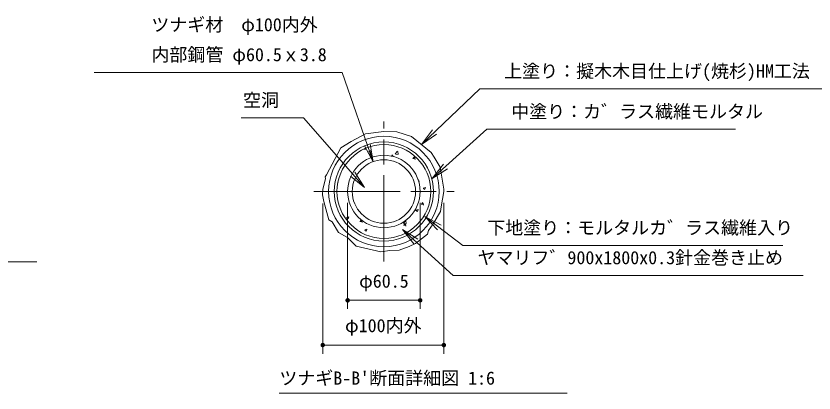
# Model space of a CAD drawing. Units: millimetres at full size, sheet at 1:30; details may follow other scales. Extents: x 0 to 12600, y 0 to 8910.
# Drawn here: x 5806 to 9133, y 2872 to 4446 of the extents above; entities that cross this region are included whole.
import ezdxf
from ezdxf.enums import TextEntityAlignment as Align

# ---------------------------------------------------------------- set-up
doc = ezdxf.new("R2010")
doc.units = ezdxf.units.MM
doc.header["$LTSCALE"] = 30
doc.linetypes.add('CHAIN', pattern=[18.5, 12, -1.5, 3.5, -1.5])
for name, color, linetype, lineweight in [('D-BMK', 2, 'CHAIN', 13), ('D-STR', 1, 'Continuous', 13), ('D-STR-DIM', 7, 'Continuous', 13), ('D-STR-HTXT', 7, 'Continuous', 13), ('D-STR-TXT', 7, 'Continuous', 13)]:
    doc.layers.add(name, color=color, linetype=linetype, lineweight=lineweight)
doc.styles.add('ＭＳ ゴシック', font='')
doc.styles.get('ＭＳ ゴシック').set_extended_font_data('MS Gothic')

# ---------------------------------------------------------------- blocks, each defined once
blk = doc.blocks.new('filled_dot')
at = {"color": 0, "linetype": 'Continuous', "lineweight": -2, "const_width": 1.25}
blk.add_lwpolyline([(-0.625, 0, 1), (0.625, 0, 1)], format="xyb", close=True, dxfattribs=at)
blk = doc.blocks.new('open_arrow')
at = {"color": 0, "linetype": 'Continuous', "lineweight": -2}
blk.add_lwpolyline([(7.5, 1.25), (0, 0), (7.5, -1.25)], dxfattribs=at)

msp = doc.modelspace()

# ---------------------------------------------------------------- linework, layer by layer
at = {"layer": 'D-BMK'}
for p, q in [((7339.76, 3420.84), (7339.76, 4005.84)), ((7047.26, 3713.34), (7632.26, 3713.34))]:
    msp.add_line(p, q, dxfattribs=at)
at = {"layer": 'D-STR'}
for p, q in [((7255.79, 3890), (7263.62, 3888.78)), ((7263.11, 3889.68), (7262.71, 3893.12)), ((7276.65, 3880.61), (7285.54, 3884.02)), ((7276.87, 3879.93), (7283.18, 3875.67)), ((7277.87, 3866.89), (7285.46, 3866.23)), ((7278.49, 3867.15), (7284.61, 3874.45)), ((7283.48, 3875.85), (7286.05, 3883.52)), ((7287.57, 3863.1), (7286.1, 3871.06)), ((7371.32, 3861.26), (7375.7, 3866.48)), ((7377.82, 3859.73), (7377.2, 3863.09)), ((7387.19, 3871.17), (7397.08, 3881.48)), ((7387.87, 3869.51), (7399.16, 3867.76)), ((7398.65, 3868.66), (7397.24, 3880.72)), ((7460.05, 3850.95), (7467.64, 3850.29)), ((7460.67, 3851.21), (7466.79, 3858.51)), ((7469.76, 3847.16), (7468.29, 3855.12)), ((7483.15, 3761.47), (7484.42, 3762.98)), ((7146.87, 3745.78), (7148.44, 3750.46)), ((7147.8, 3750.92), (7147.93, 3750.97)), ((7485.22, 3754.76), (7485.26, 3754.76)), ((7487.38, 3751.63), (7485.91, 3759.59)), ((7504.07, 3727.21), (7512.96, 3730.62)), ((7510.9, 3722.45), (7513.47, 3730.12)), ((7504.29, 3726.53), (7510.61, 3722.27)), ((7495.91, 3660.15), (7502.04, 3667.45)), ((7505, 3656.1), (7503.53, 3664.06)), ((7473.17, 3635.12), (7482.06, 3638.53)), ((7473.39, 3634.44), (7479.71, 3630.17)), ((7480, 3630.35), (7482.57, 3638.03)), ((7495.29, 3659.9), (7502.88, 3659.23)), ((7183.95, 3604.33), (7192.84, 3607.74)), ((7184.16, 3603.64), (7190.48, 3599.38)), ((7190.77, 3599.56), (7193.35, 3607.24)), ((7240.26, 3588.53), (7245.64, 3594.94)), ((7239.64, 3588.28), (7247.23, 3587.61)), ((7249.34, 3584.48), (7247.87, 3592.44)), ((7420.86, 3581.7), (7430.76, 3592.01)), ((7421.54, 3580.05), (7432.84, 3578.29)), ((7421.82, 3572.34), (7429.41, 3571.67)), ((7422.44, 3572.6), (7428.57, 3579.89)), ((7431.53, 3568.54), (7430.06, 3576.5)), ((7432.32, 3579.19), (7430.92, 3591.25)), ((7259.75, 3553.19), (7268.65, 3556.61)), ((7259.97, 3552.51), (7266.29, 3548.25)), ((7266.58, 3548.43), (7269.15, 3556.11))]:
    msp.add_line(p, q, dxfattribs=at)
msp.add_lwpolyline([(7339.76, 3963.34), (7393.72, 3962.34), (7454.9, 3943.12), (7537.4, 3876.68), (7549.54, 3856.77), (7574.32, 3815.49), (7589.59, 3722.38), (7589.76, 3713.34), (7579.08, 3649.65), (7575.42, 3629.91), (7545.83, 3578.16), (7525.75, 3550.89), (7520.96, 3534.62), (7471.86, 3496.44), (7445.63, 3483.78), (7404.02, 3469.02), (7364.83, 3467.21), (7326.54, 3461.78), (7223.64, 3485.75), (7187.39, 3521.45), (7150.06, 3542.54), (7124, 3587.05), (7110.02, 3595.54), (7089.43, 3671.38), (7084.02, 3700.05), (7085.64, 3722.22), (7095.7, 3767.53), (7095.33, 3774.09), (7099.74, 3783.3), (7160.83, 3894.97), (7202.68, 3922.41), (7262.8, 3953.79)], close=True, dxfattribs=at)
for radius in [230.54, 206.83, 195.6, 151.25, 132.25]:
    msp.add_circle((7339.76, 3713.34), radius, dxfattribs=at)
at = {"layer": 'D-STR-DIM'}
for p, q in [((7084.83, 3663.13), (7084.83, 3036.39)), ((7188.51, 3665.34), (7188.51, 3223.07)), ((7491.01, 3665.34), (7491.01, 3223.07)), ((7589.76, 3665.34), (7589.76, 3036.39)), ((7188.51, 3259.07), (7491.01, 3259.07)), ((7084.83, 3072.39), (7589.76, 3072.39))]:
    msp.add_line(p, q, dxfattribs=at)
at = {"layer": 'D-STR-HTXT'}
for points in [[(7294.6, 3837.64), (7165.64, 4210.61), (7090.64, 4210.61), (6132.01, 4210.61)], [(7496.15, 3909.9), (7739.41, 4141.92), (7814.41, 4141.92), (9462.12, 4141.92)], [(7258.86, 3729.68), (7004.29, 4020.76), (6929.29, 4020.76), (6745.02, 4020.76)], [(7541.11, 3767.26), (7768.7, 3973.14), (7843.7, 3973.14), (8805.38, 3973.14)], [(7510.78, 3608.62), (7668.99, 3487.97), (7743.99, 3487.97), (9003.76, 3487.97)], [(7416.84, 3554.9), (7628.38, 3363.16), (7703.38, 3363.16), (9088.4, 3363.16)], [(5035.86, 3170.43), (5143.93, 3419.57), (5218.93, 3419.57), (5892.79, 3419.57)]]:
    msp.add_lwpolyline(points, dxfattribs=at)
at = {"layer": 'D-STR-TXT'}
msp.add_line((6903.27, 2871.98), (8103.27, 2871.98), dxfattribs=at)

# ---------------------------------------------------------------- block references
at = {"layer": 'D-STR-DIM', "xscale": 7.5, "yscale": 7.5}
for p in [(7188.51, 3259.07), (7084.83, 3072.39)]:
    msp.add_blockref('filled_dot', p, dxfattribs=at)
at = {"layer": 'D-STR-DIM', "xscale": 7.5, "yscale": 7.5, "rotation": 180}
for p in [(7491.01, 3259.07), (7589.76, 3072.39)]:
    msp.add_blockref('filled_dot', p, dxfattribs=at)
at = {"layer": 'D-STR-HTXT', "xscale": 10, "yscale": 10}
for p, rotation in [((7496.15, 3909.9), 43.6), ((7294.6, 3837.64), 109.1), ((7258.86, 3729.68), 131.2), ((7541.11, 3767.26), 42.1), ((7510.78, 3608.62), 322.7), ((7416.84, 3554.9), 317.8)]:
    msp.add_blockref('open_arrow', p, dxfattribs=dict(at, rotation=rotation))

# ---------------------------------------------------------------- texts
at = {"layer": 'D-STR-DIM', "style": 'ＭＳ ゴシック'}
for s, p in [('φ60.5', (7339.76, 3366.79)), ('φ100内外', (7337.29, 3181.07))]:
    msp.add_text(s, height=54.99, dxfattribs=at).set_placement(p, align=Align.TOP_CENTER)
at = {"layer": 'D-STR-HTXT', "style": 'ＭＳ ゴシック'}
for s, p in [('ツナギ材\u3000φ100内外', (7064.01, 4437.24)), ('内部鋼管 φ60.5ｘ3.8', (7101.51, 4312.24)), ('空洞', (6902.66, 4122.4))]:
    msp.add_text(s, height=54.99, dxfattribs=at).set_placement(p, align=Align.TOP_RIGHT)
for s, p in [('上塗り：擬木木目仕上げ(焼杉)HM工法', (7841.04, 4243.56)), ('中塗り：カ゛ラス繊維モルタル', (7870.34, 4074.78)), ('下地塗り：モルタルカ゛ラス繊維入り', (7770.62, 3589.6)), ('ヤマリフ゛900x1800x0.3針金巻き止め', (7730.01, 3464.79))]:
    msp.add_text(s, height=54.99, dxfattribs=at).set_placement(p, align=Align.TOP_LEFT)
at = {"layer": 'D-STR-TXT', "style": 'ＭＳ ゴシック'}
msp.add_text("ツナギB-B'断面詳細図 1:6", height=54.99, dxfattribs=at).set_placement((7353.27, 2961.98), align=Align.TOP_CENTER)

doc.saveas('drawing.dxf')
